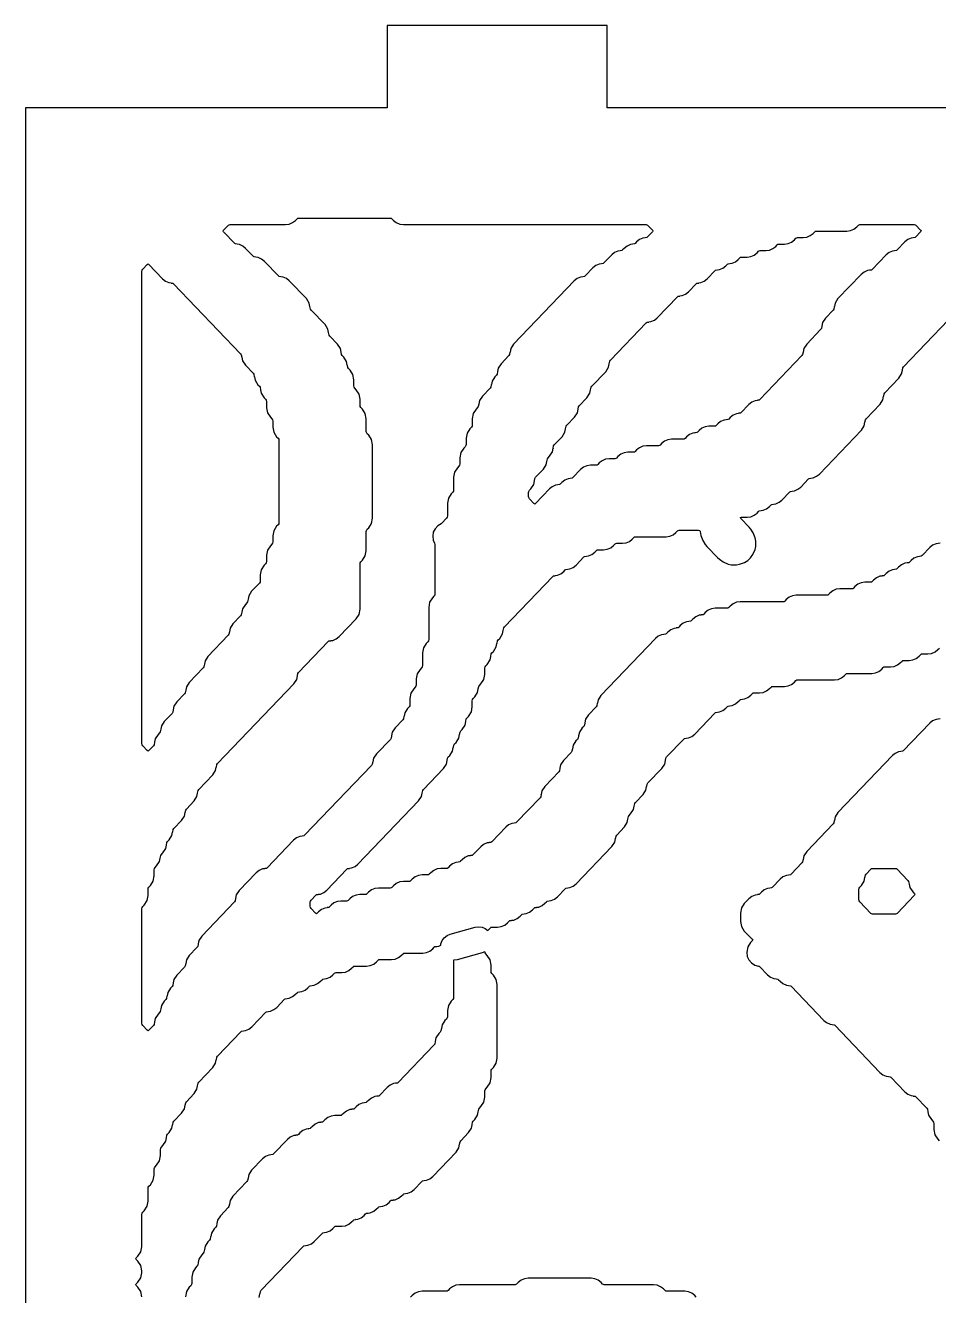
# Model space of a CAD drawing. Header units: millimetres. Extents: x 10 to 410, y 18 to 283.
# Drawn here: x 148 to 181.17, y 100.85 to 147 of the extents above; entities that cross this region are included whole.
import ezdxf

# ---------------------------------------------------------------- set-up
doc = ezdxf.new("R2010")
doc.units = ezdxf.units.MM
doc.layers.add('CUT', color=1, linetype='Continuous')

msp = doc.modelspace()

# ---------------------------------------------------------------- linework, layer by layer
at = {"layer": 'CUT'}
for points in [[(211.2679, 144), (198.134, 144), (198.134, 147), (190.134, 147), (190.134, 144), (169.134, 144), (169.134, 147), (161.134, 147), (161.134, 144), (148, 144), (148, 24), (161.134, 24), (161.134, 21), (169.134, 21), (169.134, 24), (190.134, 24), (190.134, 21), (198.134, 21), (198.134, 24), (211.2679, 24)], [(152.453, 115.3908), (152.453, 115.6145), (152.4616, 115.659), (152.4862, 115.697), (152.5405, 115.7537), (152.6435, 115.9132), (152.6795, 116.0997), (152.6795, 116.3234), (152.6881, 116.3679), (152.7127, 116.4059), (152.767, 116.4625), (152.87, 116.6221), (152.8946, 116.7494), (152.8969, 116.7489), (152.9146, 116.8404), (152.9392, 116.8785), (152.9935, 116.9351), (153.0965, 117.0947), (153.1211, 117.222), (153.1234, 117.2215), (153.1411, 117.313), (153.1657, 117.351), (153.22, 117.4077), (153.323, 117.5672), (153.3476, 117.6945), (153.3499, 117.6941), (153.3676, 117.7856), (153.3922, 117.8236), (153.673, 118.1165), (153.776, 118.2761), (153.8006, 118.4034), (153.803, 118.4029), (153.8207, 118.4944), (153.8452, 118.5325), (154.126, 118.8254), (154.229, 118.985), (154.2536, 119.1123), (154.256, 119.1118), (154.2737, 119.2033), (154.2982, 119.2413), (154.8055, 119.7706), (154.9085, 119.9301), (154.9332, 120.0574), (154.9355, 120.0569), (154.9532, 120.1484), (154.9778, 120.1865), (157.7502, 123.0786), (157.8531, 123.2381), (157.8778, 123.3654), (157.8801, 123.365), (157.8978, 123.4565), (157.9224, 123.4945), (158.9985, 124.6171), (159.0236, 124.637), (159.0888, 124.6459), (159.0884, 124.6486), (159.1677, 124.6593), (159.291, 124.7119), (159.3959, 124.7953), (160.0152, 125.4414), (160.1182, 125.601), (160.1543, 125.7874), (160.1543, 127.4289), (160.1629, 127.4733), (160.1874, 127.5114), (160.2417, 127.568), (160.3447, 127.7276), (160.3808, 127.914), (160.3808, 128.6103), (160.3894, 128.6548), (160.414, 128.6928), (160.4682, 128.7495), (160.5712, 128.909), (160.6073, 129.0955), (160.6073, 131.7653), (160.5712, 131.9518), (160.4682, 132.1113), (160.414, 132.1679), (160.3894, 132.206), (160.3808, 132.2504), (160.3808, 132.7104), (160.3447, 132.8969), (160.2417, 133.0565), (160.1874, 133.1131), (160.1629, 133.1511), (160.1543, 133.1956), (160.1543, 133.4193), (160.1182, 133.6058), (160.0152, 133.7653), (159.9609, 133.822), (159.9364, 133.86), (159.9278, 133.9045), (159.9278, 134.1282), (159.8917, 134.3146), (159.7887, 134.4742), (159.7344, 134.5308), (159.7099, 134.5689), (159.6922, 134.6604), (159.6898, 134.6599), (159.6652, 134.7872), (159.5622, 134.9467), (159.5079, 135.0034), (159.4834, 135.0414), (159.4657, 135.1329), (159.4633, 135.1325), (159.4387, 135.2598), (159.3357, 135.4193), (159.0549, 135.7122), (159.0303, 135.7503), (159.0126, 135.8418), (159.0103, 135.8413), (158.9857, 135.9686), (158.8827, 136.1282), (158.3754, 136.6574), (158.3508, 136.6954), (158.3331, 136.7869), (158.3308, 136.7865), (158.3062, 136.9138), (158.2032, 137.0733), (157.5838, 137.7194), (157.4789, 137.8029), (157.3557, 137.8555), (157.2763, 137.8662), (157.2767, 137.8689), (157.2115, 137.8777), (157.1864, 137.8977), (156.6778, 138.4283), (156.5729, 138.5117), (156.4496, 138.5643), (156.3703, 138.575), (156.3707, 138.5778), (156.3055, 138.5866), (156.2804, 138.6066), (155.9983, 138.9009), (155.8934, 138.9843), (155.7701, 139.0369), (155.6908, 139.0476), (155.6911, 139.0503), (155.626, 139.0592), (155.6008, 139.0791), (155.1976, 139.4998), (155.1782, 139.5274), (155.1976, 139.5551), (155.3743, 139.7394), (155.3995, 139.7594), (155.4313, 139.7637), (157.4494, 139.7637), (157.5822, 139.7817), (157.7055, 139.8343), (157.8103, 139.9177), (157.8659, 139.9757), (157.891, 139.9957), (157.9229, 140), (161.2532, 140), (161.285, 139.9957), (161.3101, 139.9757), (161.3657, 139.9177), (161.4706, 139.8343), (161.5939, 139.7817), (161.7267, 139.7637), (170.54, 139.7637), (170.5718, 139.7594), (170.5969, 139.7394), (170.7737, 139.5551), (170.793, 139.5274), (170.7737, 139.4998), (170.5969, 139.3154), (170.5718, 139.2954), (170.5066, 139.2866), (170.507, 139.2839), (170.4277, 139.2732), (170.3044, 139.2206), (170.1995, 139.1371), (170.1439, 139.0791), (170.1188, 139.0592), (170.0536, 139.0503), (170.054, 139.0476), (169.9746, 139.0369), (169.8514, 138.9843), (169.7465, 138.9009), (169.6909, 138.8429), (169.6658, 138.8229), (169.6006, 138.8141), (169.601, 138.8113), (169.5216, 138.8006), (169.3984, 138.748), (169.2935, 138.6646), (169.0114, 138.3703), (168.9863, 138.3503), (168.9211, 138.3415), (168.9215, 138.3388), (168.8421, 138.328), (168.7188, 138.2754), (168.614, 138.192), (168.3319, 137.8977), (168.3067, 137.8777), (168.2416, 137.8689), (168.2419, 137.8662), (168.1626, 137.8555), (168.0393, 137.8029), (167.9344, 137.7194), (165.7295, 135.4193), (165.6265, 135.2598), (165.6019, 135.1325), (165.5996, 135.1329), (165.5819, 135.0414), (165.5573, 135.0034), (165.2765, 134.7105), (165.1735, 134.5509), (165.1489, 134.4236), (165.1466, 134.4241), (165.1289, 134.3326), (165.1043, 134.2945), (165.05, 134.2379), (164.947, 134.0783), (164.9224, 133.951), (164.9201, 133.9515), (164.9024, 133.86), (164.8778, 133.822), (164.597, 133.529), (164.494, 133.3695), (164.4694, 133.2422), (164.467, 133.2426), (164.4493, 133.1511), (164.4248, 133.1131), (164.3705, 133.0565), (164.2675, 132.8969), (164.2314, 132.7104), (164.2314, 132.4867), (164.2228, 132.4423), (164.1983, 132.4042), (164.144, 132.3476), (164.041, 132.188), (164.0049, 132.0016), (164.0049, 131.7779), (163.9963, 131.7334), (163.9718, 131.6954), (163.9175, 131.6387), (163.8145, 131.4792), (163.7784, 131.2927), (163.7784, 131.069), (163.7698, 131.0246), (163.7453, 130.9865), (163.691, 130.9299), (163.588, 130.7703), (163.5519, 130.5839), (163.5519, 130.1239), (163.5433, 130.0794), (163.5188, 130.0414), (163.4645, 129.9847), (163.3615, 129.8252), (163.3254, 129.6387), (163.3254, 129.1787), (163.3168, 129.1343), (163.2922, 129.0962), (163.1222, 128.9188), (163.096, 128.898), (162.9737, 128.8233), (162.8771, 128.7158), (162.8152, 128.5852), (162.7933, 128.4423), (162.8132, 128.2991), (162.8618, 128.1927), (162.8724, 128.1377), (162.8724, 126.3433), (162.8638, 126.2988), (162.8392, 126.2608), (162.7849, 126.2041), (162.6819, 126.0446), (162.6459, 125.8581), (162.6459, 124.6893), (162.6373, 124.6448), (162.6127, 124.6068), (162.5584, 124.5501), (162.4554, 124.3906), (162.4194, 124.2041), (162.4194, 123.7441), (162.4108, 123.6997), (162.3862, 123.6616), (162.3319, 123.605), (162.2289, 123.4454), (162.1929, 123.259), (162.1929, 123.0353), (162.1843, 122.9908), (162.1597, 122.9528), (162.1054, 122.8961), (162.0024, 122.7366), (161.9664, 122.5501), (161.9664, 122.3264), (161.9578, 122.2819), (161.9332, 122.2439), (161.8789, 122.1873), (161.7759, 122.0277), (161.7513, 121.9004), (161.7489, 121.9009), (161.7312, 121.8094), (161.7067, 121.7713), (161.4259, 121.4784), (161.3229, 121.3188), (161.2983, 121.1915), (161.2959, 121.192), (161.2782, 121.1005), (161.2537, 121.0625), (160.7464, 120.5332), (160.6434, 120.3737), (160.6187, 120.2464), (160.6164, 120.2469), (160.5987, 120.1554), (160.5741, 120.1173), (158.139, 117.577), (158.1139, 117.557), (158.0487, 117.5482), (158.0491, 117.5455), (157.9697, 117.5348), (157.8465, 117.4822), (157.7416, 117.3987), (156.78, 116.3956), (156.7548, 116.3756), (156.6897, 116.3668), (156.69, 116.3641), (156.6107, 116.3533), (156.4874, 116.3008), (156.3825, 116.2173), (155.7632, 115.5712), (155.6602, 115.4117), (155.6356, 115.2844), (155.6332, 115.2848), (155.6155, 115.1933), (155.591, 115.1553), (154.4041, 113.9172), (154.3011, 113.7577), (154.2765, 113.6304), (154.2742, 113.6308), (154.2565, 113.5393), (154.2319, 113.5013), (153.9511, 113.2084), (153.8481, 113.0488), (153.8235, 112.9215), (153.8212, 112.922), (153.8035, 112.8305), (153.7789, 112.7924), (153.4981, 112.4995), (153.3951, 112.3399), (153.3705, 112.2126), (153.3681, 112.2131), (153.3504, 112.1216), (153.3259, 112.0836), (153.2716, 112.0269), (153.1686, 111.8674), (153.144, 111.7401), (153.1416, 111.7405), (153.1239, 111.649), (153.0994, 111.611), (153.0451, 111.5543), (152.9421, 111.3948), (152.9175, 111.2675), (152.9151, 111.2679), (152.8974, 111.1765), (152.8729, 111.1384), (152.8186, 111.0818), (152.7156, 110.9222), (152.691, 110.7949), (152.6886, 110.7954), (152.6709, 110.7039), (152.6464, 110.6658), (152.481, 110.4933), (152.453, 110.4723), (152.425, 110.4933), (152.2597, 110.6658), (152.2351, 110.7039), (152.2265, 110.7483), (152.2265, 114.9057), (152.2351, 114.9501), (152.2597, 114.9882), (152.314, 115.0448), (152.417, 115.2044)], [(167.037, 131.3486), (167.14, 131.5082), (167.1646, 131.6355), (167.1669, 131.635), (167.1846, 131.7265), (167.2092, 131.7645), (167.49, 132.0575), (167.593, 132.217), (167.6176, 132.3443), (167.62, 132.3439), (167.6377, 132.4354), (167.6622, 132.4734), (167.943, 132.7663), (168.046, 132.9259), (168.0706, 133.0532), (168.073, 133.0527), (168.0907, 133.1442), (168.1152, 133.1823), (168.396, 133.4752), (168.499, 133.6347), (168.5236, 133.762), (168.526, 133.7616), (168.5437, 133.8531), (168.5682, 133.8911), (169.0756, 134.4203), (169.1785, 134.5799), (169.2032, 134.7072), (169.2055, 134.7067), (169.2232, 134.7982), (169.2478, 134.8363), (170.5504, 136.1951), (170.5755, 136.2151), (170.6407, 136.2239), (170.6403, 136.2266), (170.7196, 136.2374), (170.8429, 136.29), (170.9478, 136.3734), (171.6829, 137.1403), (171.708, 137.1603), (171.7732, 137.1691), (171.7728, 137.1718), (171.8522, 137.1825), (171.9755, 137.2351), (172.0803, 137.3186), (172.3624, 137.6128), (172.3876, 137.6328), (172.4527, 137.6416), (172.4524, 137.6444), (172.5317, 137.6551), (172.655, 137.7077), (172.7598, 137.7911), (173.042, 138.0854), (173.0671, 138.1054), (173.1323, 138.1142), (173.1319, 138.1169), (173.2112, 138.1277), (173.3345, 138.1803), (173.4394, 138.2637), (173.495, 138.3217), (173.5201, 138.3417), (173.5853, 138.3505), (173.5849, 138.3532), (173.6643, 138.364), (173.7875, 138.4165), (173.8924, 138.5), (173.948, 138.558), (173.9731, 138.578), (174.0049, 138.5823), (174.211, 138.5823), (174.3438, 138.6002), (174.467, 138.6528), (174.5719, 138.7363), (174.6275, 138.7943), (174.6526, 138.8143), (174.6845, 138.8186), (174.8905, 138.8186), (175.0233, 138.8365), (175.1466, 138.8891), (175.2514, 138.9726), (175.307, 139.0306), (175.3322, 139.0505), (175.364, 139.0549), (175.57, 139.0549), (175.7028, 139.0728), (175.8261, 139.1254), (175.931, 139.2088), (175.9866, 139.2668), (176.0117, 139.2868), (176.0435, 139.2911), (176.2495, 139.2911), (176.3823, 139.3091), (176.5056, 139.3617), (176.6105, 139.4451), (176.6661, 139.5031), (176.6912, 139.5231), (176.723, 139.5274), (177.8351, 139.5274), (177.9679, 139.5454), (178.0912, 139.598), (178.196, 139.6814), (178.2516, 139.7394), (178.2768, 139.7594), (178.3086, 139.7637), (180.2798, 139.7637), (180.3117, 139.7594), (180.3368, 139.7394), (180.5135, 139.5551), (180.5329, 139.5274), (180.5135, 139.4998), (180.3368, 139.3154), (180.3117, 139.2954), (180.2465, 139.2866), (180.2469, 139.2839), (180.1675, 139.2732), (180.0442, 139.2206), (179.9394, 139.1371), (179.6573, 138.8429), (179.6321, 138.8229), (179.567, 138.8141), (179.5673, 138.8113), (179.488, 138.8006), (179.3647, 138.748), (179.2598, 138.6646), (178.7512, 138.134), (178.7261, 138.114), (178.6609, 138.1052), (178.6613, 138.1025), (178.5819, 138.0917), (178.4587, 138.0392), (178.3538, 137.9557), (177.508, 137.0733), (177.405, 136.9138), (177.3803, 136.7865), (177.378, 136.7869), (177.3603, 136.6954), (177.3357, 136.6574), (177.0549, 136.3645), (176.9519, 136.2049), (176.9273, 136.0776), (176.925, 136.0781), (176.9073, 135.9866), (176.8827, 135.9485), (176.3754, 135.4193), (176.2724, 135.2598), (176.2478, 135.1325), (176.2455, 135.1329), (176.2278, 135.0414), (176.2032, 135.0034), (174.6741, 133.4083), (174.649, 133.3883), (174.5838, 133.3795), (174.5842, 133.3767), (174.5048, 133.366), (174.3815, 133.3134), (174.2767, 133.23), (173.9946, 132.9357), (173.9694, 132.9157), (173.9043, 132.9069), (173.9046, 132.9042), (173.8253, 132.8934), (173.702, 132.8408), (173.5971, 132.7574), (173.5415, 132.6994), (173.5164, 132.6794), (173.4513, 132.6706), (173.4516, 132.6679), (173.3723, 132.6571), (173.249, 132.6046), (173.1441, 132.5211), (173.0885, 132.4631), (173.0634, 132.4431), (173.0316, 132.4388), (172.8255, 132.4388), (172.6927, 132.4209), (172.5695, 132.3683), (172.4646, 132.2848), (172.409, 132.2268), (172.3839, 132.2068), (172.3187, 132.198), (172.3191, 132.1953), (172.2397, 132.1846), (172.1165, 132.132), (172.0116, 132.0485), (171.956, 131.9905), (171.9309, 131.9705), (171.899, 131.9662), (171.4665, 131.9662), (171.3337, 131.9483), (171.2104, 131.8957), (171.1056, 131.8123), (171.05, 131.7543), (171.0248, 131.7343), (170.993, 131.73), (170.5605, 131.73), (170.4277, 131.712), (170.3044, 131.6594), (170.1995, 131.576), (170.1439, 131.518), (170.1188, 131.498), (170.087, 131.4937), (169.8809, 131.4937), (169.7481, 131.4757), (169.6249, 131.4231), (169.52, 131.3397), (169.4644, 131.2817), (169.4393, 131.2617), (169.4075, 131.2574), (169.2014, 131.2574), (169.0686, 131.2394), (168.9453, 131.1868), (168.8405, 131.1034), (168.7849, 131.0454), (168.7598, 131.0254), (168.7279, 131.0211), (168.5219, 131.0211), (168.3891, 131.0031), (168.2658, 130.9505), (168.161, 130.8671), (167.8788, 130.5728), (167.8537, 130.5528), (167.7886, 130.544), (167.7889, 130.5413), (167.7096, 130.5306), (167.5863, 130.478), (167.4814, 130.3945), (167.4258, 130.3365), (167.4007, 130.3165), (167.3355, 130.3077), (167.3359, 130.305), (167.2565, 130.2943), (167.1333, 130.2417), (167.0284, 130.1582), (166.5245, 129.6325), (166.4965, 129.6115), (166.4685, 129.6325), (166.3032, 129.8051), (166.2786, 129.8431), (166.27, 129.8876), (166.27, 130.028), (166.2786, 130.0725), (166.3032, 130.1105), (166.3575, 130.1672), (166.4604, 130.3267), (166.4851, 130.454), (166.4874, 130.4536), (166.5051, 130.5451), (166.5297, 130.5831), (166.8105, 130.876), (166.9135, 131.0356), (166.9381, 131.1629), (166.9404, 131.1624), (166.9581, 131.2539), (166.9827, 131.292)], [(155.842, 135.0345), (155.8597, 134.943), (155.8621, 134.9435), (155.8867, 134.8162), (155.9897, 134.6566), (156.2705, 134.3637), (156.2951, 134.3257), (156.3128, 134.2342), (156.3151, 134.2346), (156.3397, 134.1073), (156.4427, 133.9478), (156.497, 133.8911), (156.5216, 133.8531), (156.5393, 133.7616), (156.5416, 133.762), (156.5662, 133.6347), (156.6692, 133.4752), (156.7235, 133.4186), (156.7481, 133.3805), (156.7567, 133.3361), (156.7567, 133.1123), (156.7927, 132.9259), (156.8957, 132.7663), (156.95, 132.7097), (156.9746, 132.6716), (156.9832, 132.6272), (156.9832, 132.4035), (157.0192, 132.217), (157.1222, 132.0575), (157.1765, 132.0008), (157.2011, 131.9628), (157.2097, 131.9183), (157.2097, 128.9424), (157.2011, 128.898), (157.1765, 128.8599), (157.1222, 128.8033), (157.0192, 128.6437), (156.9832, 128.4573), (156.9832, 128.2336), (156.9746, 128.1891), (156.95, 128.1511), (156.8957, 128.0944), (156.7927, 127.9349), (156.7567, 127.7484), (156.7567, 127.5247), (156.7481, 127.4802), (156.7235, 127.4422), (156.6692, 127.3856), (156.5662, 127.226), (156.5302, 127.0396), (156.5302, 126.8158), (156.5216, 126.7714), (156.497, 126.7333), (156.2162, 126.4404), (156.1132, 126.2809), (156.0886, 126.1536), (156.0862, 126.154), (156.0685, 126.0625), (156.044, 126.0245), (155.9897, 125.9678), (155.8867, 125.8083), (155.8621, 125.681), (155.8597, 125.6815), (155.842, 125.59), (155.8175, 125.5519), (155.5367, 125.259), (155.4337, 125.0994), (155.4091, 124.9721), (155.4067, 124.9726), (155.389, 124.8811), (155.3645, 124.843), (154.6306, 124.0775), (154.5277, 123.918), (154.503, 123.7907), (154.5007, 123.7912), (154.483, 123.6997), (154.4584, 123.6616), (153.9511, 123.1324), (153.8481, 122.9728), (153.8235, 122.8456), (153.8212, 122.846), (153.8035, 122.7545), (153.7789, 122.7165), (153.4981, 122.4235), (153.3951, 122.264), (153.3705, 122.1367), (153.3681, 122.1371), (153.3504, 122.0457), (153.3259, 122.0076), (153.0451, 121.7147), (152.9421, 121.5551), (152.9175, 121.4278), (152.9151, 121.4283), (152.8974, 121.3368), (152.8729, 121.2987), (152.8186, 121.2421), (152.7156, 121.0826), (152.691, 120.9553), (152.6886, 120.9557), (152.6709, 120.8642), (152.6464, 120.8262), (152.481, 120.6536), (152.453, 120.6326), (152.425, 120.6536), (152.2597, 120.8262), (152.2351, 120.8642), (152.2265, 120.9087), (152.2265, 138.0618), (152.2351, 138.1062), (152.2597, 138.1443), (152.425, 138.3168), (152.453, 138.3379), (152.481, 138.3168), (152.9849, 137.7911), (153.0898, 137.7077), (153.2131, 137.6551), (153.2924, 137.6444), (153.292, 137.6416), (153.3572, 137.6328), (153.3823, 137.6128), (155.8175, 135.0726)], [(178.51, 116.1316), (178.5346, 116.1696), (178.7047, 116.347), (178.7298, 116.367), (178.7616, 116.3713), (179.6003, 116.3713), (179.6321, 116.367), (179.6573, 116.347), (180.0538, 115.9333), (180.0784, 115.8953), (180.0961, 115.8038), (180.0984, 115.8042), (180.1231, 115.6769), (180.226, 115.5174), (180.287, 115.4538), (180.3064, 115.4262), (180.287, 115.3985), (179.6573, 114.7416), (179.6321, 114.7216), (179.6003, 114.7173), (178.7616, 114.7173), (178.7298, 114.7216), (178.7047, 114.7416), (178.3081, 115.1553), (178.2835, 115.1933), (178.2749, 115.2378), (178.2749, 115.6145), (178.2835, 115.659), (178.3081, 115.697), (178.3624, 115.7537), (178.4654, 115.9132), (178.49, 116.0405), (178.4923, 116.0401)]]:
    msp.add_lwpolyline(points, close=True, dxfattribs=at)
for points in [[(181.2177, 128.19), (181.1525, 128.1811), (181.1529, 128.1784), (181.0735, 128.1677), (180.9503, 128.1151), (180.8454, 128.0317), (180.5633, 127.7374), (180.5382, 127.7174), (180.473, 127.7086), (180.4734, 127.7059), (180.394, 127.6951), (180.2707, 127.6425), (180.1659, 127.5591), (180.1103, 127.5011), (180.0852, 127.4811), (180.02, 127.4723), (180.0204, 127.4696), (179.941, 127.4588), (179.8177, 127.4062), (179.7129, 127.3228), (179.6573, 127.2648), (179.6321, 127.2448), (179.567, 127.236), (179.5673, 127.2333), (179.488, 127.2225), (179.3647, 127.17), (179.2598, 127.0865), (179.2042, 127.0285), (179.1791, 127.0085), (179.114, 126.9997), (179.1143, 126.997), (179.035, 126.9863), (178.9117, 126.9337), (178.8068, 126.8502), (178.7512, 126.7922), (178.7261, 126.7722), (178.6943, 126.7679), (178.4882, 126.7679), (178.3554, 126.75), (178.2322, 126.6974), (178.1273, 126.6139), (178.0717, 126.5559), (178.0466, 126.5359), (178.0148, 126.5316), (177.5822, 126.5316), (177.4494, 126.5137), (177.3261, 126.4611), (177.2213, 126.3777), (177.1657, 126.3197), (177.1406, 126.2997), (177.1087, 126.2954), (175.9967, 126.2954), (175.8639, 126.2774), (175.7406, 126.2248), (175.6357, 126.1414), (175.5801, 126.0834), (175.555, 126.0634), (175.5232, 126.0591), (173.9581, 126.0591), (173.8253, 126.0411), (173.702, 125.9885), (173.5971, 125.9051), (173.5415, 125.8471), (173.5164, 125.8271), (173.4846, 125.8228), (173.0521, 125.8228), (172.9192, 125.8048), (172.796, 125.7522), (172.6911, 125.6688), (172.6355, 125.6108), (172.6104, 125.5908), (172.5452, 125.582), (172.5456, 125.5793), (172.4662, 125.5685), (172.343, 125.5159), (172.2381, 125.4325), (172.1825, 125.3745), (172.1574, 125.3545), (172.0922, 125.3457), (172.0926, 125.343), (172.0132, 125.3323), (171.89, 125.2797), (171.7851, 125.1962), (171.7295, 125.1382), (171.7044, 125.1182), (171.6392, 125.1094), (171.6396, 125.1067), (171.5602, 125.096), (171.4369, 125.0434), (171.3321, 124.9599), (171.2765, 124.9019), (171.2513, 124.8819), (171.1862, 124.8731), (171.1865, 124.8704), (171.1072, 124.8597), (170.9839, 124.8071), (170.879, 124.7236), (168.9006, 122.6598), (168.7977, 122.5003), (168.773, 122.373), (168.7707, 122.3734), (168.753, 122.2819), (168.7284, 122.2439), (168.4476, 121.951), (168.3446, 121.7914), (168.32, 121.6641), (168.3177, 121.6646), (168.3, 121.5731), (168.2754, 121.535), (168.2211, 121.4784), (168.1181, 121.3188), (168.0935, 121.1915), (168.0912, 121.192), (168.0735, 121.1005), (168.0489, 121.0625), (167.9946, 121.0058), (167.8916, 120.8463), (167.867, 120.719), (167.8647, 120.7194), (167.847, 120.6279), (167.8224, 120.5899), (167.5416, 120.297), (167.4386, 120.1374), (167.414, 120.0101), (167.4116, 120.0106), (167.3939, 119.9191), (167.3694, 119.881), (166.8621, 119.3518), (166.7591, 119.1923), (166.7345, 119.065), (166.7321, 119.0654), (166.7144, 118.9739), (166.6899, 118.9359), (165.8403, 118.0496), (165.8152, 118.0296), (165.75, 118.0208), (165.7503, 118.0181), (165.671, 118.0074), (165.5477, 117.9548), (165.4429, 117.8713), (164.9342, 117.3408), (164.9091, 117.3208), (164.8439, 117.3119), (164.8443, 117.3092), (164.765, 117.2985), (164.6417, 117.2459), (164.5368, 117.1625), (164.2547, 116.8682), (164.2296, 116.8482), (164.1644, 116.8394), (164.1648, 116.8367), (164.0854, 116.8259), (163.9622, 116.7733), (163.8573, 116.6899), (163.8017, 116.6319), (163.7766, 116.6119), (163.7114, 116.6031), (163.7118, 116.6004), (163.6324, 116.5896), (163.5092, 116.537), (163.4043, 116.4536), (163.3487, 116.3956), (163.3236, 116.3756), (163.2917, 116.3713), (163.0857, 116.3713), (162.9529, 116.3533), (162.8296, 116.3008), (162.7248, 116.2173), (162.6692, 116.1593), (162.644, 116.1393), (162.6122, 116.135), (162.4062, 116.135), (162.2734, 116.1171), (162.1501, 116.0645), (162.0452, 115.981), (161.9896, 115.923), (161.9645, 115.903), (161.9327, 115.8987), (161.7267, 115.8987), (161.5939, 115.8808), (161.4706, 115.8282), (161.3657, 115.7447), (161.3101, 115.6867), (161.285, 115.6668), (161.2532, 115.6624), (160.8206, 115.6624), (160.6878, 115.6445), (160.5646, 115.5919), (160.4597, 115.5085), (160.4041, 115.4505), (160.379, 115.4305), (160.3471, 115.4262), (160.1411, 115.4262), (160.0083, 115.4082), (159.885, 115.3556), (159.7802, 115.2722), (159.7246, 115.2142), (159.6994, 115.1942), (159.6676, 115.1899), (159.4616, 115.1899), (159.3288, 115.1719), (159.2055, 115.1193), (159.1006, 115.0359), (159.045, 114.9779), (159.0199, 114.9579), (158.9547, 114.9491), (158.9551, 114.9464), (158.8758, 114.9356), (158.7525, 114.883), (158.6476, 114.7996), (158.5967, 114.7465), (158.5687, 114.7254), (158.5408, 114.7465), (158.3754, 114.919), (158.3508, 114.957), (158.3422, 115.0015), (158.3422, 115.142), (158.3508, 115.1864), (158.3754, 115.2245), (158.5454, 115.4019), (158.5706, 115.4219), (158.6357, 115.4307), (158.6354, 115.4334), (158.7147, 115.4441), (158.838, 115.4967), (158.9429, 115.5802), (159.678, 116.347), (159.7031, 116.367), (159.7683, 116.3758), (159.7679, 116.3785), (159.8473, 116.3893), (159.9705, 116.4419), (160.0754, 116.5253), (162.2803, 118.8254), (162.3833, 118.985), (162.4079, 119.1123), (162.4103, 119.1118), (162.428, 119.2033), (162.4525, 119.2413), (163.1863, 120.0068), (163.2893, 120.1664), (163.314, 120.2937), (163.3163, 120.2932), (163.334, 120.3847), (163.3586, 120.4228), (163.4129, 120.4794), (163.5158, 120.639), (163.5405, 120.7663), (163.5428, 120.7658), (163.5605, 120.8573), (163.5851, 120.8953), (163.6394, 120.952), (163.7424, 121.1115), (163.767, 121.2388), (163.7693, 121.2384), (163.787, 121.3299), (163.8116, 121.3679), (163.8659, 121.4246), (163.9689, 121.5841), (163.9935, 121.7114), (163.9958, 121.711), (164.0135, 121.8025), (164.0381, 121.8405), (164.0924, 121.8971), (164.1954, 122.0567), (164.2314, 122.2431), (164.2314, 122.4669), (164.24, 122.5113), (164.2646, 122.5494), (164.3189, 122.606), (164.4219, 122.7655), (164.4465, 122.8928), (164.4488, 122.8924), (164.4665, 122.9839), (164.4911, 123.0219), (164.5454, 123.0786), (164.6484, 123.2381), (164.6844, 123.4246), (164.6844, 123.6483), (164.693, 123.6927), (164.7176, 123.7308), (164.7719, 123.7874), (164.8749, 123.947), (164.8995, 124.0743), (164.9019, 124.0738), (164.9196, 124.1653), (164.9441, 124.2034), (164.9984, 124.26), (165.1014, 124.4196), (165.126, 124.5468), (165.1284, 124.5464), (165.1461, 124.6379), (165.1706, 124.6759), (165.2249, 124.7326), (165.3279, 124.8921), (165.3525, 125.0194), (165.3549, 125.019), (165.3726, 125.1105), (165.3971, 125.1485), (167.1527, 126.9799), (167.1779, 126.9999), (167.243, 127.0087), (167.2427, 127.0114), (167.322, 127.0222), (167.4453, 127.0748), (167.5502, 127.1582), (167.6058, 127.2162), (167.6309, 127.2362), (167.6961, 127.245), (167.6957, 127.2477), (167.775, 127.2585), (167.8983, 127.3111), (168.0032, 127.3945), (168.2853, 127.6888), (168.3104, 127.7088), (168.3756, 127.7176), (168.3752, 127.7203), (168.4546, 127.731), (168.5778, 127.7836), (168.6827, 127.8671), (168.7383, 127.9251), (168.7634, 127.9451), (168.7952, 127.9494), (169.0013, 127.9494), (169.1341, 127.9673), (169.2574, 128.0199), (169.3622, 128.1034), (169.4178, 128.1614), (169.443, 128.1814), (169.4748, 128.1857), (169.6808, 128.1857), (169.8136, 128.2036), (169.9369, 128.2562), (170.0418, 128.3396), (170.0973, 128.3976), (170.1225, 128.4176), (170.1543, 128.4219), (171.2664, 128.4219), (171.3992, 128.4399), (171.5224, 128.4925), (171.6273, 128.5759), (171.6829, 128.6339), (171.708, 128.6539), (171.7399, 128.6582), (172.4512, 128.6582), (172.4893, 128.6515), (172.5025, 128.6152), (172.529, 128.4657), (172.5998, 128.2839), (172.6878, 128.1461), (172.7483, 128.0691), (173.1332, 127.6676), (173.2076, 127.6038), (173.3416, 127.5102), (173.5202, 127.4317), (173.6308, 127.4073), (173.8258, 127.4032), (173.9373, 127.4229), (174.1191, 127.4937), (174.2327, 127.5662), (174.3394, 127.6578), (174.4164, 127.7755), (174.4186, 127.7801), (174.4202, 127.7825), (174.4987, 127.9611), (174.5231, 128.0716), (174.5273, 128.2667), (174.5075, 128.3782), (174.4367, 128.56), (174.3488, 128.6977), (174.2882, 128.7748), (173.9856, 129.0905), (173.9662, 129.1181), (173.9708, 129.1247), (173.9731, 129.1265), (174.0049, 129.1308), (174.211, 129.1308), (174.3438, 129.1488), (174.467, 129.2014), (174.5719, 129.2848), (174.6275, 129.3428), (174.6526, 129.3628), (174.7178, 129.3716), (174.7174, 129.3743), (174.7968, 129.385), (174.9201, 129.4376), (175.0249, 129.5211), (175.0805, 129.5791), (175.1057, 129.5991), (175.1708, 129.6079), (175.1705, 129.6106), (175.2498, 129.6213), (175.3731, 129.6739), (175.4779, 129.7574), (175.76, 130.0517), (175.7852, 130.0716), (175.8503, 130.0805), (175.85, 130.0832), (175.9293, 130.0939), (176.0526, 130.1465), (176.1575, 130.2299), (176.4396, 130.5242), (176.4647, 130.5442), (176.5299, 130.553), (176.5295, 130.5558), (176.6089, 130.5665), (176.7321, 130.6191), (176.837, 130.7025), (178.3624, 132.2938), (178.4654, 132.4533), (178.49, 132.5806), (178.4923, 132.5802), (178.51, 132.6716), (178.5346, 132.7097), (179.0419, 133.2389), (179.1449, 133.3985), (179.1695, 133.5258), (179.1719, 133.5253), (179.1896, 133.6168), (179.2141, 133.6548), (179.7214, 134.1841), (179.8244, 134.3436), (179.849, 134.4709), (179.8514, 134.4704), (179.8691, 134.5619), (179.8936, 134.6), (182.3288, 137.1403)], [(152.2265, 100.8117), (152.1904, 100.9982), (152.0875, 101.1577), (152.0265, 101.2213), (152.0071, 101.2489), (152.0265, 101.2766), (152.0875, 101.3402), (152.1904, 101.4997), (152.2265, 101.6862), (152.2265, 101.7569), (152.1904, 101.9433), (152.0875, 102.1029), (152.0265, 102.1665), (152.0071, 102.1941), (152.0265, 102.2217), (152.0875, 102.2853), (152.1904, 102.4449), (152.2265, 102.6313), (152.2265, 103.8002), (152.2351, 103.8446), (152.2597, 103.8827), (152.314, 103.9393), (152.417, 104.0989), (152.453, 104.2853), (152.453, 104.7453), (152.4616, 104.7898), (152.4862, 104.8278), (152.5405, 104.8845), (152.6435, 105.044), (152.6795, 105.2305), (152.6795, 105.4542), (152.6881, 105.4987), (152.7127, 105.5367), (152.767, 105.5933), (152.87, 105.7529), (152.906, 105.9393), (152.906, 106.1631), (152.9146, 106.2075), (152.9392, 106.2456), (152.9935, 106.3022), (153.0965, 106.4618), (153.1211, 106.589), (153.1234, 106.5886), (153.1411, 106.6801), (153.1657, 106.7181), (153.22, 106.7748), (153.323, 106.9343), (153.3476, 107.0616), (153.3499, 107.0612), (153.3676, 107.1527), (153.3922, 107.1907), (153.673, 107.4836), (153.776, 107.6432), (153.8006, 107.7705), (153.803, 107.77), (153.8207, 107.8615), (153.8452, 107.8996), (154.126, 108.1925), (154.229, 108.352), (154.2536, 108.4793), (154.256, 108.4789), (154.2737, 108.5704), (154.2982, 108.6084), (154.8055, 109.1376), (154.9085, 109.2972), (154.9332, 109.4245), (154.9355, 109.424), (154.9532, 109.5155), (154.9778, 109.5536), (155.8273, 110.4398), (155.8525, 110.4598), (155.9176, 110.4686), (155.9173, 110.4714), (155.9966, 110.4821), (156.1199, 110.5347), (156.2248, 110.6181), (156.7334, 111.1487), (156.7585, 111.1687), (156.8237, 111.1775), (156.8233, 111.1802), (156.9027, 111.191), (157.0259, 111.2435), (157.1308, 111.327), (157.4129, 111.6213), (157.438, 111.6413), (157.5032, 111.6501), (157.5028, 111.6528), (157.5822, 111.6635), (157.7055, 111.7161), (157.8103, 111.7996), (157.8659, 111.8576), (157.891, 111.8776), (157.9562, 111.8864), (157.9558, 111.8891), (158.0352, 111.8998), (158.1585, 111.9524), (158.2633, 112.0359), (158.3189, 112.0938), (158.3441, 112.1138), (158.4092, 112.1227), (158.4089, 112.1254), (158.4882, 112.1361), (158.6115, 112.1887), (158.7164, 112.2721), (158.7719, 112.3301), (158.7971, 112.3501), (158.8622, 112.3589), (158.8619, 112.3617), (158.9412, 112.3724), (159.0645, 112.425), (159.1694, 112.5084), (159.225, 112.5664), (159.2501, 112.5864), (159.2819, 112.5907), (159.4879, 112.5907), (159.6208, 112.6087), (159.744, 112.6613), (159.8489, 112.7447), (159.9045, 112.8027), (159.9296, 112.8227), (159.9614, 112.827), (160.394, 112.827), (160.5268, 112.845), (160.6501, 112.8976), (160.7549, 112.981), (160.8105, 113.039), (160.8356, 113.059), (160.8675, 113.0633), (161.3, 113.0633), (161.4328, 113.0813), (161.5561, 113.1338), (161.661, 113.2173), (161.7166, 113.2753), (161.7417, 113.2953), (161.7735, 113.2996), (162.4326, 113.2996), (162.5654, 113.3175), (162.6886, 113.3701), (162.7935, 113.4536), (162.8491, 113.5116), (162.8742, 113.5316), (162.9394, 113.5404), (162.939, 113.5431), (163.0184, 113.5538), (163.0847, 113.5821), (163.0913, 113.637), (163.138, 113.7533), (163.2132, 113.8535), (163.3117, 113.9309), (163.427, 113.9801), (164.3358, 114.2344), (164.4598, 114.2522), (164.5842, 114.2372), (164.7005, 114.1905), (164.7927, 114.1214), (164.8877, 114.2204), (164.9128, 114.2404), (164.9446, 114.2447), (165.1506, 114.2447), (165.2835, 114.2627), (165.4067, 114.3153), (165.5116, 114.3987), (165.5672, 114.4567), (165.5923, 114.4767), (165.6575, 114.4855), (165.6571, 114.4882), (165.7365, 114.499), (165.8597, 114.5516), (165.9646, 114.635), (166.0202, 114.693), (166.0453, 114.713), (166.1105, 114.7218), (166.1101, 114.7245), (166.1895, 114.7353), (166.3128, 114.7879), (166.4176, 114.8713), (166.4732, 114.9293), (166.4983, 114.9493), (166.5635, 114.9581), (166.5632, 114.9608), (166.6425, 114.9715), (166.7658, 115.0241), (166.8706, 115.1076), (166.9262, 115.1656), (166.9514, 115.1856), (167.0165, 115.1944), (167.0162, 115.1971), (167.0955, 115.2078), (167.2188, 115.2604), (167.3237, 115.3439), (167.6058, 115.6382), (167.6309, 115.6581), (167.6961, 115.667), (167.6957, 115.6697), (167.775, 115.6804), (167.8983, 115.733), (168.0032, 115.8164), (169.3021, 117.1714), (169.4051, 117.3309), (169.4297, 117.4582), (169.432, 117.4578), (169.4497, 117.5493), (169.4743, 117.5873), (169.7551, 117.8803), (169.8581, 118.0398), (169.8827, 118.1671), (169.885, 118.1666), (169.9027, 118.2581), (169.9273, 118.2962), (169.9816, 118.3528), (170.0846, 118.5124), (170.1092, 118.6397), (170.1115, 118.6392), (170.1292, 118.7307), (170.1538, 118.7688), (170.4346, 119.0617), (170.5376, 119.2212), (170.5622, 119.3485), (170.5646, 119.3481), (170.5823, 119.4396), (170.6068, 119.4776), (171.1141, 120.0068), (171.2171, 120.1664), (171.2417, 120.2937), (171.2441, 120.2932), (171.2618, 120.3847), (171.2863, 120.4228), (171.9094, 121.0728), (171.9345, 121.0927), (171.9997, 121.1016), (171.9993, 121.1043), (172.0787, 121.115), (172.202, 121.1676), (172.3068, 121.251), (173.042, 122.0179), (173.0671, 122.0379), (173.1323, 122.0467), (173.1319, 122.0494), (173.2112, 122.0602), (173.3345, 122.1127), (173.4394, 122.1962), (173.495, 122.2542), (173.5201, 122.2742), (173.5853, 122.283), (173.5849, 122.2857), (173.6643, 122.2964), (173.7875, 122.349), (173.8924, 122.4325), (173.948, 122.4905), (173.9731, 122.5105), (174.0383, 122.5193), (174.0379, 122.522), (174.1173, 122.5327), (174.2405, 122.5853), (174.3454, 122.6688), (174.401, 122.7268), (174.4261, 122.7468), (174.4579, 122.7511), (174.664, 122.7511), (174.7968, 122.769), (174.9201, 122.8216), (175.0249, 122.905), (175.0805, 122.963), (175.1057, 122.983), (175.1375, 122.9873), (175.57, 122.9873), (175.7028, 123.0053), (175.8261, 123.0579), (175.931, 123.1413), (175.9866, 123.1993), (176.0117, 123.2193), (176.0435, 123.2236), (177.3821, 123.2236), (177.5149, 123.2416), (177.6382, 123.2942), (177.743, 123.3776), (177.7986, 123.4356), (177.8237, 123.4556), (177.8556, 123.4599), (178.7411, 123.4599), (178.8739, 123.4779), (178.9972, 123.5305), (179.1021, 123.6139), (179.1577, 123.6719), (179.1828, 123.6919), (179.2146, 123.6962), (179.4207, 123.6962), (179.5535, 123.7142), (179.6767, 123.7668), (179.7816, 123.8502), (179.8372, 123.9082), (179.8623, 123.9282), (179.8941, 123.9325), (180.1002, 123.9325), (180.233, 123.9504), (180.3563, 124.003), (180.4611, 124.0865), (180.5167, 124.1445), (180.5418, 124.1645), (180.5737, 124.1688), (180.7797, 124.1688), (180.9125, 124.1867), (181.0358, 124.2393), (181.1406, 124.3228), (181.1962, 124.3808)], [(181.2177, 121.8102), (181.1525, 121.8014), (181.1529, 121.7987), (181.0735, 121.7879), (180.9503, 121.7354), (180.8454, 121.6519), (179.8838, 120.6488), (179.8586, 120.6288), (179.7935, 120.62), (179.7938, 120.6172), (179.7145, 120.6065), (179.5912, 120.5539), (179.4864, 120.4705), (177.508, 118.4067), (177.405, 118.2471), (177.3803, 118.1198), (177.378, 118.1203), (177.3603, 118.0288), (177.3357, 117.9907), (176.3754, 116.9889), (176.2724, 116.8294), (176.2478, 116.7021), (176.2455, 116.7025), (176.2278, 116.6111), (176.2032, 116.573), (175.8066, 116.1593), (175.7815, 116.1393), (175.7163, 116.1305), (175.7167, 116.1278), (175.6373, 116.1171), (175.5141, 116.0645), (175.4092, 115.981), (175.1271, 115.6867), (175.102, 115.6668), (175.0368, 115.6579), (175.0372, 115.6552), (174.9578, 115.6445), (174.8346, 115.5919), (174.7297, 115.5085), (174.6741, 115.4505), (174.649, 115.4305), (174.5838, 115.4216), (174.5842, 115.4189), (174.5048, 115.4082), (174.3815, 115.3556), (174.2767, 115.2722), (174.1103, 115.0986), (174.0073, 114.9391), (173.9713, 114.7526), (173.9713, 114.4457), (174.0073, 114.2592), (174.1103, 114.0997), (174.3978, 113.7998), (174.4172, 113.7722), (174.3978, 113.7445), (174.3368, 113.6809), (174.2338, 113.5214), (174.1978, 113.3349), (174.1978, 113.3207), (174.2183, 113.179), (174.2781, 113.0489), (174.3723, 112.9411), (174.4931, 112.8645), (174.6308, 112.8252), (174.649, 112.8227), (174.6741, 112.8027), (174.9562, 112.5084), (175.0611, 112.425), (175.1843, 112.3724), (175.2637, 112.3617), (175.2633, 112.3589), (175.3285, 112.3501), (175.3536, 112.3301), (175.4092, 112.2721), (175.5141, 112.1887), (175.6373, 112.1361), (175.7167, 112.1254), (175.7163, 112.1227), (175.7815, 112.1138), (175.8066, 112.0938), (176.9948, 110.8544), (177.0996, 110.771), (177.2229, 110.7184), (177.3023, 110.7077), (177.3019, 110.7049), (177.3671, 110.6961), (177.3922, 110.6761), (179.0333, 108.9641), (179.1382, 108.8807), (179.2615, 108.8281), (179.3408, 108.8174), (179.3405, 108.8146), (179.4056, 108.8058), (179.4308, 108.7858), (179.9394, 108.2553), (180.0442, 108.1718), (180.1675, 108.1192), (180.2469, 108.1085), (180.2465, 108.1058), (180.3117, 108.097), (180.3368, 108.077), (180.7334, 107.6633), (180.7579, 107.6252), (180.7756, 107.5337), (180.778, 107.5342), (180.8026, 107.4069), (180.9056, 107.2473), (180.9599, 107.1907), (180.9844, 107.1527), (180.993, 107.1082), (180.993, 106.8845), (181.0291, 106.698), (181.1321, 106.5385), (181.1864, 106.4818)], [(156.4941, 100.7909), (156.5187, 100.9182), (156.5211, 100.9177), (156.5388, 101.0092), (156.5633, 101.0472), (158.0924, 102.6424), (158.1176, 102.6624), (158.1827, 102.6712), (158.1824, 102.6739), (158.2617, 102.6846), (158.385, 102.7372), (158.4898, 102.8207), (158.7719, 103.1149), (158.7971, 103.1349), (158.8622, 103.1438), (158.8619, 103.1465), (158.9412, 103.1572), (159.0645, 103.2098), (159.1694, 103.2932), (159.225, 103.3512), (159.2501, 103.3712), (159.2819, 103.3755), (159.4879, 103.3755), (159.6208, 103.3935), (159.744, 103.4461), (159.8489, 103.5295), (159.9045, 103.5875), (159.9296, 103.6075), (159.9948, 103.6163), (159.9944, 103.619), (160.0738, 103.6298), (160.197, 103.6824), (160.3019, 103.7658), (160.3575, 103.8238), (160.3826, 103.8438), (160.4478, 103.8526), (160.4474, 103.8553), (160.5268, 103.8661), (160.6501, 103.9187), (160.7549, 104.0021), (160.8105, 104.0601), (160.8356, 104.0801), (160.9008, 104.0889), (160.9005, 104.0916), (160.9798, 104.1023), (161.1031, 104.1549), (161.2079, 104.2384), (161.2635, 104.2964), (161.2887, 104.3164), (161.3538, 104.3252), (161.3535, 104.3279), (161.4328, 104.3386), (161.5561, 104.3912), (161.661, 104.4747), (161.7166, 104.5327), (161.7417, 104.5527), (161.8069, 104.5615), (161.8065, 104.5642), (161.8858, 104.5749), (162.0091, 104.6275), (162.114, 104.711), (162.3961, 105.0052), (162.4212, 105.0252), (162.4864, 105.034), (162.486, 105.0368), (162.5654, 105.0475), (162.6886, 105.1001), (162.7935, 105.1835), (163.6394, 106.0659), (163.7424, 106.2255), (163.767, 106.3528), (163.7693, 106.3523), (163.787, 106.4438), (163.8116, 106.4818), (164.0924, 106.7748), (164.1954, 106.9343), (164.22, 107.0616), (164.2223, 107.0612), (164.24, 107.1527), (164.2646, 107.1907), (164.3189, 107.2473), (164.4219, 107.4069), (164.4465, 107.5342), (164.4488, 107.5337), (164.4665, 107.6252), (164.4911, 107.6633), (164.5454, 107.7199), (164.6484, 107.8795), (164.6844, 108.0659), (164.6844, 108.2896), (164.693, 108.3341), (164.7176, 108.3721), (164.7719, 108.4288), (164.8749, 108.5883), (164.911, 108.7748), (164.911, 108.9985), (164.9196, 109.043), (164.9441, 109.081), (164.9984, 109.1376), (165.1014, 109.2972), (165.1375, 109.4836), (165.1375, 112.1535), (165.1014, 112.3399), (164.9984, 112.4995), (164.9441, 112.5561), (164.9196, 112.5942), (164.911, 112.6386), (164.911, 112.8623), (164.8749, 113.0488), (164.7719, 113.2084), (164.7176, 113.265), (164.693, 113.303), (164.6842, 113.3483), (164.5944, 113.31), (163.6856, 113.0557), (163.5616, 113.0379), (163.5519, 113.0391), (163.5519, 111.6935), (163.5433, 111.649), (163.5188, 111.611), (163.4645, 111.5543), (163.3615, 111.3948), (163.3254, 111.2083), (163.3254, 110.9846), (163.3168, 110.9402), (163.2922, 110.9021), (163.2379, 110.8455), (163.135, 110.6859), (163.1103, 110.5586), (163.108, 110.5591), (163.0903, 110.4676), (163.0657, 110.4295), (163.0114, 110.3729), (162.9084, 110.2134), (162.8838, 110.0861), (162.8815, 110.0865), (162.8638, 109.995), (162.8392, 109.957), (161.5366, 108.5981), (161.5115, 108.5781), (161.4463, 108.5693), (161.4467, 108.5666), (161.3673, 108.5559), (161.2441, 108.5033), (161.1392, 108.4198), (160.8571, 108.1256), (160.832, 108.1056), (160.7668, 108.0968), (160.7672, 108.094), (160.6878, 108.0833), (160.5646, 108.0307), (160.4597, 107.9473), (160.4041, 107.8893), (160.379, 107.8693), (160.3138, 107.8605), (160.3142, 107.8577), (160.2348, 107.847), (160.1115, 107.7944), (160.0067, 107.711), (159.9511, 107.653), (159.9259, 107.633), (159.8608, 107.6242), (159.8611, 107.6215), (159.7818, 107.6107), (159.6585, 107.5581), (159.5537, 107.4747), (159.4981, 107.4167), (159.4729, 107.3967), (159.4411, 107.3924), (159.2351, 107.3924), (159.1023, 107.3744), (158.979, 107.3219), (158.8741, 107.2384), (158.8185, 107.1804), (158.7934, 107.1604), (158.7282, 107.1516), (158.7286, 107.1489), (158.6492, 107.1382), (158.526, 107.0856), (158.4211, 107.0021), (158.3655, 106.9441), (158.3404, 106.9241), (158.2752, 106.9153), (158.2756, 106.9126), (158.1962, 106.9019), (158.073, 106.8493), (157.9681, 106.7658), (157.9125, 106.7078), (157.8874, 106.6878), (157.8222, 106.679), (157.8226, 106.6763), (157.7432, 106.6656), (157.6199, 106.613), (157.5151, 106.5295), (157.0065, 105.999), (156.9813, 105.979), (156.9162, 105.9702), (156.9165, 105.9675), (156.8372, 105.9567), (156.7139, 105.9041), (156.609, 105.8207), (156.2162, 105.4109), (156.1132, 105.2513), (156.0886, 105.124), (156.0862, 105.1245), (156.0685, 105.033), (156.044, 104.9949), (155.5367, 104.4657), (155.4337, 104.3062), (155.4091, 104.1789), (155.4067, 104.1793), (155.389, 104.0878), (155.3645, 104.0498), (155.0837, 103.7569), (154.9807, 103.5973), (154.956, 103.47), (154.9537, 103.4705), (154.936, 103.379), (154.9114, 103.3409), (154.8572, 103.2843), (154.7542, 103.1247), (154.7295, 102.9975), (154.7272, 102.9979), (154.7095, 102.9064), (154.6849, 102.8684), (154.6306, 102.8117), (154.5277, 102.6522), (154.503, 102.5249), (154.5007, 102.5253), (154.483, 102.4338), (154.4584, 102.3958), (154.4041, 102.3392), (154.3011, 102.1796), (154.2765, 102.0523), (154.2742, 102.0528), (154.2565, 101.9613), (154.2319, 101.9232), (154.1776, 101.8666), (154.0746, 101.707), (154.0386, 101.5206), (154.0386, 101.2969), (154.03, 101.2524), (154.0054, 101.2144), (153.9511, 101.1577), (153.8481, 100.9982), (153.8121, 100.8117)], [(172.3624, 100.8007), (172.3068, 100.8587), (172.202, 100.9421), (172.0787, 100.9947), (171.9459, 101.0127), (171.2868, 101.0127), (171.255, 101.017), (171.2299, 101.037), (171.1743, 101.095), (171.0694, 101.1784), (170.9462, 101.231), (170.8133, 101.2489), (169.0218, 101.2489), (168.9899, 101.2532), (168.9648, 101.2732), (168.9092, 101.3312), (168.8043, 101.4147), (168.6811, 101.4673), (168.5483, 101.4852), (166.2568, 101.4852), (166.124, 101.4673), (166.0007, 101.4147), (165.8959, 101.3312), (165.8403, 101.2732), (165.8152, 101.2532), (165.7833, 101.2489), (163.7652, 101.2489), (163.6324, 101.231), (163.5092, 101.1784), (163.4043, 101.095), (163.3487, 101.037), (163.3236, 101.017), (163.2917, 101.0127), (162.4062, 101.0127), (162.2734, 100.9947), (162.1501, 100.9421), (162.0452, 100.8587), (161.9896, 100.8007)]]:
    msp.add_lwpolyline(points, dxfattribs=at)

doc.saveas('drawing.dxf')
